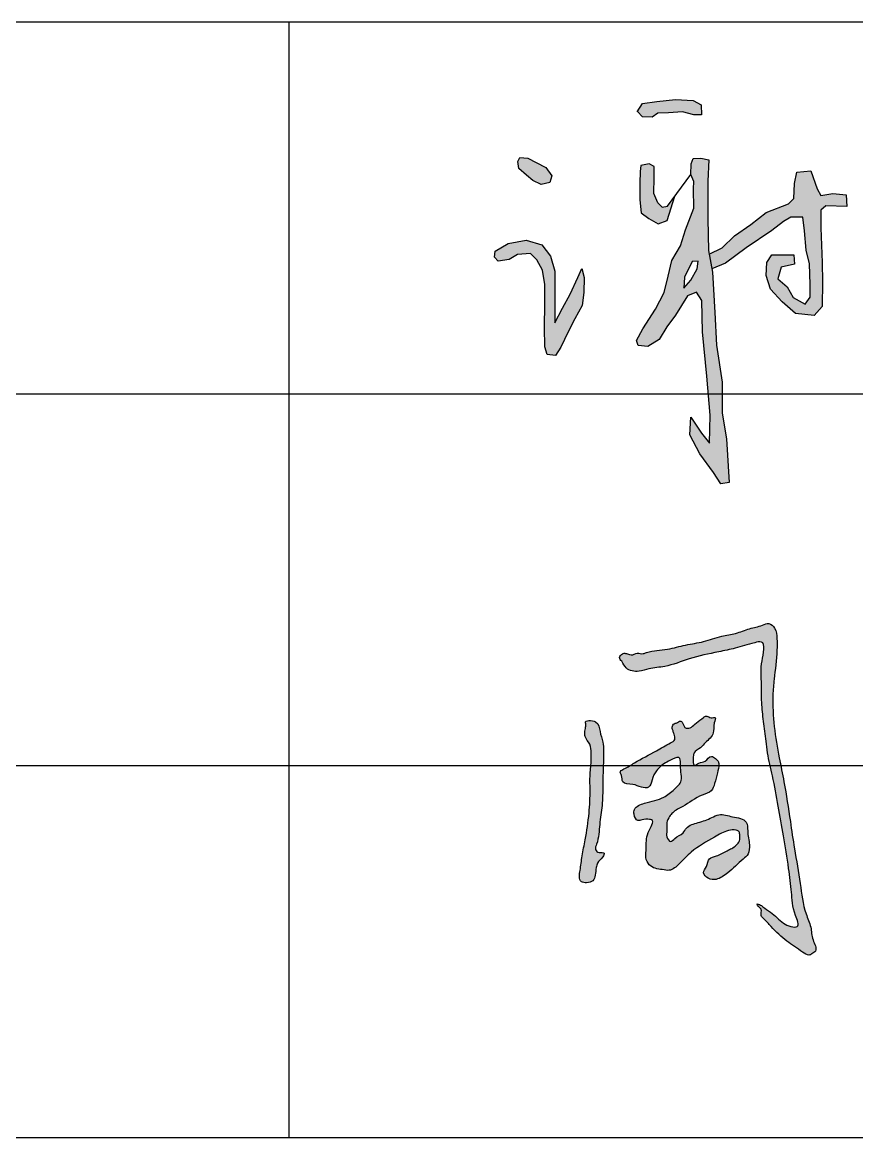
# Model space of a CAD drawing. Extents: x -2331248 to -1198620, y -977263 to -545844.
# Drawn here: x -1733635 to -1731952, y -674588 to -672338 of the extents above; entities that cross this region are included whole.
import ezdxf

# ---------------------------------------------------------------- set-up
doc = ezdxf.new("R2010")
doc.units = 0
doc.header["$LTSCALE"] = 1000
doc.header["$MEASUREMENT"] = 0
doc.layers.get('0').update_dxf_attribs({"linetype": 'CONTINUOUS'})
doc.layers.add('t图框', color=222, linetype='CONTINUOUS')

# ---------------------------------------------------------------- blocks, each defined once
blk = doc.blocks.new('ASDDA')
h = blk.add_hatch(color=256)
h.dxf.hatch_style = 1
h.paths.add_polyline_path([(-284980.7, 3063873.9), (-284962.1, 3063869), (-284949.6, 3063869), (-284950.2, 3063885.4), (-284963.1, 3063892.1), (-284991.6, 3063894.1), (-285022.1, 3063890.9), (-285044.9, 3063887.3), (-285053.2, 3063874.6), (-285045.3, 3063865.8), (-285029.5, 3063865.2), (-285020.2, 3063871.9), (-285003.2, 3063872.6)])
h = blk.add_hatch(color=256)
h.dxf.hatch_style = 1
h.paths.add_polyline_path([(-285216.4, 3063792.2), (-285229.8, 3063799.2), (-285242.7, 3063800.5), (-285246.1, 3063793.9), (-285244.8, 3063782.3), (-285232.4, 3063772), (-285222, 3063763.3), (-285208.3, 3063756.8), (-285194.6, 3063759.9), (-285191.3, 3063770.9), (-285201.2, 3063784.4)])
h = blk.add_hatch(color=256)
h.dxf.hatch_style = 1
h.paths.add_polyline_path([(-284939.5, 3063701.4), (-284939.5, 3063762.2), (-284937.9, 3063796.4), (-284951.1, 3063799), (-284963.4, 3063798.5), (-284966.6, 3063790.1), (-284967.1, 3063772.8), (-284962.3, 3063761.5), (-284963, 3063749.8), (-284962.3, 3063718.7), (-284975.5, 3063683.4), (-284983.8, 3063657.8), (-284997.6, 3063634.3), (-285003.8, 3063608.7), (-285010.1, 3063582.5), (-285023.9, 3063555.5), (-285044.7, 3063523.7), (-285055, 3063505), (-285052.3, 3063496.7), (-285036.3, 3063495.3), (-285018.4, 3063506.4), (-285005.9, 3063527.2), (-284992, 3063546.1), (-284972.7, 3063577.2), (-284958.1, 3063582.7), (-284949.1, 3063569.6), (-284948.4, 3063519.1), (-284941.5, 3063447.2), (-284936, 3063384.3), (-284936.7, 3063339.4), (-284949.8, 3063355.3), (-284967.1, 3063381.5), (-284968.5, 3063352.5), (-284952.6, 3063322.1), (-284930.4, 3063291.7), (-284918.7, 3063273.7), (-284905.5, 3063275.8), (-284909.7, 3063346.3), (-284916.6, 3063387.8), (-284916.6, 3063437.5), (-284925.7, 3063497.4), (-284928.4, 3063550), (-284931.9, 3063615), (-284938.8, 3063650.2)])
h.paths.add_polyline_path([(-284967.2, 3063602.5), (-284978.2, 3063589.4), (-284977.5, 3063607.4), (-284965.1, 3063632.2), (-284955.4, 3063632.9), (-284956.8, 3063620.5)], flags=16)
h = blk.add_hatch(color=256)
h.dxf.hatch_style = 1
h.paths.add_polyline_path([(-285047.4, 3063711.1), (-285035, 3063702.1), (-285019.8, 3063693.1), (-285005.2, 3063698.6), (-284993, 3063737.7), (-285004.6, 3063721.9), (-285013.3, 3063720.1), (-285020.5, 3063727), (-285026.7, 3063742.2), (-285026.4, 3063768.2), (-285026.1, 3063785.9), (-285034.3, 3063789.9), (-285047.8, 3063787.6), (-285048.8, 3063777.5), (-285049.5, 3063758.8), (-285049.5, 3063731.8)])
h = blk.add_hatch(color=256)
h.dxf.hatch_style = 1
h.paths.add_polyline_path([(-284801.1, 3063733.9), (-284809.4, 3063725.6), (-284845.4, 3063711.8), (-284870.3, 3063692.4), (-284896.6, 3063673.7), (-284916.6, 3063654.4), (-284937.6, 3063644.3), (-284933, 3063620.8), (-284911.1, 3063629.5), (-284877.9, 3063654.4), (-284836.4, 3063682.7), (-284817.7, 3063697.2), (-284805.9, 3063704.2), (-284786.6, 3063704.2), (-284783.8, 3063682), (-284781, 3063650.9), (-284775.5, 3063628.8), (-284774.8, 3063595.6), (-284774.8, 3063574.9), (-284782.4, 3063563.8), (-284801.8, 3063574.2), (-284811.5, 3063591.5), (-284826.7, 3063604.6), (-284821.2, 3063623.3), (-284799.7, 3063628.1), (-284801.1, 3063643.3), (-284836.4, 3063643.3), (-284844.7, 3063630.9), (-284845.4, 3063610.1), (-284838.5, 3063588), (-284819.8, 3063567.3), (-284798.3, 3063548.6), (-284767.9, 3063545.1), (-284755.4, 3063559.6), (-284754.7, 3063599.8), (-284755.4, 3063630.9), (-284757.5, 3063686.9), (-284757.5, 3063715.2), (-284749.2, 3063722.1), (-284715.3, 3063721.4), (-284716.7, 3063740.1), (-284738.1, 3063742.2), (-284757.5, 3063738.7), (-284763, 3063749.8), (-284773.4, 3063778.8), (-284796.3, 3063776.7), (-284799.7, 3063758.1)])
h = blk.add_hatch(color=256)
h.dxf.hatch_style = 1
h.paths.add_polyline_path([(-285154.1, 3063540), (-285142.3, 3063561.3), (-285139.7, 3063582.6), (-285139.3, 3063606.5), (-285142.8, 3063621.3), (-285149.3, 3063606.5), (-285161.5, 3063580), (-285174.1, 3063556.9), (-285186.3, 3063533.4), (-285186.7, 3063557.4), (-285186.3, 3063587.8), (-285186.7, 3063617), (-285193.7, 3063640.9), (-285207.2, 3063659.6), (-285232.9, 3063667), (-285261.6, 3063661.3), (-285282.9, 3063649.2), (-285283.8, 3063639.6), (-285277.7, 3063633.1), (-285260.3, 3063635.7), (-285246.8, 3063643.5), (-285225.5, 3063645.2), (-285215.5, 3063635.2), (-285206.3, 3063618.3), (-285202.4, 3063595.6), (-285202.4, 3063564.3), (-285203.3, 3063526), (-285202.8, 3063494.7), (-285198.9, 3063482.5), (-285185.4, 3063480.8), (-285176.7, 3063494.3), (-285165, 3063519.1)])
h = blk.add_hatch(color=256)
edge = h.paths.add_edge_path()
edge.add_spline(control_points=[(-285056, 3062999.6), (-285058.9, 3062997.9), (-285065.1, 3062997), (-285071.6, 3063000.5), (-285078.4, 3063000.1), (-285084.2, 3062993.3), (-285076.6, 3062985.7), (-285071.7, 3062972.6), (-285051.5, 3062969.1), (-285032.1, 3062976.9), (-285003.7, 3062977.9), (-284967.8, 3062993.7), (-284929.5, 3063001), (-284893.1, 3063008.4), (-284872.8, 3063015.6), (-284844.1, 3063021.6), (-284855.2, 3062983), (-284852.6, 3062955.6), (-284853.6, 3062921.7), (-284849.7, 3062889.9), (-284845.6, 3062856.5), (-284841.7, 3062827), (-284832.7, 3062792.5), (-284826.5, 3062753.9), (-284817.3, 3062704), (-284809.9, 3062658.4), (-284803.8, 3062613.5), (-284803.5, 3062587.2), (-284789.5, 3062557.1), (-284807.6, 3062558.8), (-284821.9, 3062566.3), (-284834.3, 3062580.9), (-284849.1, 3062589.4), (-284854.6, 3062594.4), (-284862.6, 3062597), (-284856.4, 3062590), (-284853, 3062586.9), (-284853.5, 3062581.9), (-284854.4, 3062576.5), (-284846.4, 3062569.4), (-284834.4, 3062555), (-284813.3, 3062535.1), (-284793, 3062522.7), (-284778.4, 3062511.5), (-284771.1, 3062515.3), (-284761.7, 3062521.6), (-284772.6, 3062539), (-284772, 3062558.9), (-284786.1, 3062587.9), (-284790, 3062631.2), (-284799.7, 3062680.7), (-284807.4, 3062735.6), (-284814.9, 3062784.5), (-284828.8, 3062851.7), (-284837.2, 3062907.4), (-284832.4, 3062965.5), (-284827.8, 3062995.7), (-284827.9, 3063023.4), (-284829, 3063039.6), (-284840.6, 3063050.8), (-284855.1, 3063043.2), (-284873.1, 3063040.7), (-284894.3, 3063031.2), (-284919.9, 3063028.2), (-284945.9, 3063018), (-284975.8, 3063014.4), (-285005.8, 3063005.2), (-285030.2, 3063005.1), (-285046.5, 3062998.1), (-285053.1, 3063001.3), (-285056, 3062999.6)], knot_values=[0, 0, 0, 0, 24.400507, 40.810225, 52.935699, 72.715543, 89.468384, 121.579132, 173.960678, 213.756813, 277.234267, 378.354593, 498.629947, 565.370489, 645.581017, 672.234356, 747.024575, 827.84028, 911.040075, 986.141069, 1065.101657, 1157.86909, 1204.953744, 1326.746192, 1445.851468, 1576.295818, 1671.287545, 1764.679901, 1808.918391, 1834.255731, 1867.203817, 1934.084598, 1970.465719, 1987.058196, 1996.547135, 2013.135009, 2024.637107, 2033.836302, 2047.635191, 2062.365355, 2106.317927, 2190.976576, 2266.942134, 2294.74763, 2307.140278, 2325.110214, 2369.765826, 2421.192273, 2477.200744, 2598.985219, 2738.879967, 2848.164969, 3006.587847, 3102.660856, 3353.053338, 3415.318569, 3530.883349, 3576.879616, 3619.287385, 3648.752326, 3674.991956, 3727.471396, 3785.690517, 3842.110426, 3916.398311, 3989.066444, 4062.206279, 4146.20092, 4165.178643, 4189.816034, 4189.816034, 4189.816034, 4189.816034], degree=3, periodic=0)
h = blk.add_hatch(color=256)
edge = h.paths.add_edge_path()
edge.add_spline(control_points=[(-284992.5, 3062887.2), (-284994.5, 3062886.7), (-284998.5, 3062882.5), (-284996, 3062875.5), (-284993.6, 3062869), (-284991.2, 3062860.2), (-285005.7, 3062852.4), (-285025.7, 3062840.6), (-285053.4, 3062827.2), (-285069.9, 3062815.5), (-285082.8, 3062810.3), (-285077.6, 3062801.9), (-285079.1, 3062788.9), (-285059.9, 3062790), (-285048.8, 3062783.9), (-285032.9, 3062781.5), (-285029.7, 3062797.8), (-285022.9, 3062812.7), (-285007.8, 3062824.1), (-284996.2, 3062829.7), (-284984.2, 3062833.9), (-284983.4, 3062819.8), (-284983.7, 3062809.1), (-284980, 3062792.5), (-284994.8, 3062779.7), (-285013.1, 3062764.2), (-285036.3, 3062760.6), (-285058.7, 3062752.4), (-285059.2, 3062739.2), (-285054.6, 3062728.3), (-285043.7, 3062732.5), (-285036.9, 3062732.5), (-285024, 3062730.6), (-285041.2, 3062706.8), (-285037.7, 3062689.4), (-285041.2, 3062671), (-285035.5, 3062658.3), (-285024.5, 3062652.4), (-285013.4, 3062651.4), (-284998.9, 3062647.9), (-284983.3, 3062662.6), (-284963.3, 3062684.3), (-284934.5, 3062700.2), (-284910.7, 3062714.1), (-284896.2, 3062716.4), (-284888.3, 3062712.5), (-284888.2, 3062705.2), (-284887.6, 3062697.4), (-284895.4, 3062687.5), (-284909.6, 3062681.6), (-284922.6, 3062672.9), (-284939.7, 3062670.4), (-284940, 3062656.2), (-284949.6, 3062645.9), (-284939, 3062635.1), (-284923.1, 3062634.1), (-284903.7, 3062648.2), (-284888.6, 3062663.2), (-284872.7, 3062676.4), (-284871.9, 3062694.2), (-284876.2, 3062709.9), (-284874.8, 3062728), (-284887.7, 3062734.6), (-284902.7, 3062736.1), (-284918.9, 3062742.6), (-284936.7, 3062733), (-284953.7, 3062726.8), (-284973.1, 3062722.5), (-284980, 3062707.2), (-284991.3, 3062704.9), (-285000, 3062692.9), (-285007.4, 3062704.5), (-285004.9, 3062714.6), (-285007.3, 3062726.4), (-285002.1, 3062736.2), (-284994.3, 3062746.2), (-284974.2, 3062754.9), (-284956.3, 3062770), (-284933.2, 3062775.9), (-284927.9, 3062791.9), (-284924.7, 3062806), (-284921.3, 3062818), (-284922.7, 3062826.9), (-284927.6, 3062830.6), (-284935.7, 3062837), (-284942.9, 3062824), (-284953.1, 3062824.7), (-284964.1, 3062815.3), (-284963.2, 3062831.3), (-284962.5, 3062842.1), (-284950.7, 3062846.5), (-284944.3, 3062856.4), (-284935.7, 3062862.5), (-284928.6, 3062873.7), (-284931.6, 3062883.5), (-284925.2, 3062899), (-284935.4, 3062894.5), (-284941.7, 3062901.4), (-284951, 3062892.4), (-284959.8, 3062887.5), (-284966.9, 3062879.1), (-284978.9, 3062878.8), (-284978.6, 3062888.6), (-284985.7, 3062891.9), (-284988.4, 3062887.7), (-284991.2, 3062887.6), (-284992.5, 3062887.2)], knot_values=[0, 0, 0, 0, 15.381281, 34.601306, 49.056012, 69.509284, 90.747257, 154.671928, 253.863003, 302.606998, 319.204321, 336.01544, 361.075681, 401.987796, 437.684508, 466.245202, 497.859961, 538.591435, 591.686335, 626.355752, 642.901003, 666.984645, 700.987817, 734.99099, 778.513927, 830.998283, 910.992194, 957.403477, 976.478514, 1005.153243, 1021.698353, 1051.649972, 1058.584511, 1110.337332, 1173.383491, 1210.102691, 1241.71745, 1268.536443, 1297.609735, 1324.945815, 1372.087675, 1438.427544, 1548.557854, 1608.776258, 1640.086461, 1652.91437, 1666.774293, 1688.561413, 1710.054769, 1752.791606, 1799.622377, 1828.91541, 1862.484454, 1889.257636, 1917.283067, 1948.828345, 2001.790592, 2083.64897, 2111.543559, 2147.294918, 2203.428908, 2237.837645, 2265.370283, 2297.380529, 2352.389501, 2381.682534, 2439.777844, 2490.876293, 2514.263882, 2553.484396, 2573.879443, 2598.083169, 2621.186866, 2653.803854, 2680.576972, 2699.898304, 2746.309536, 2835.869556, 2875.398345, 2907.013104, 2950.525516, 2984.934253, 2997.464469, 3012.845863, 3029.884188, 3061.97376, 3087.776586, 3106.020734, 3140.429542, 3155.624351, 3188.538001, 3216.432627, 3242.407236, 3266.185254, 3306.185449, 3328.099555, 3343.121547, 3362.06281, 3383.988765, 3419.884906, 3442.18502, 3462.926455, 3487.131561, 3498.442322, 3507.84442, 3517.854397, 3517.854397, 3517.854397, 3517.854397], degree=3, periodic=0)
h = blk.add_hatch(color=256)
edge = h.paths.add_edge_path()
edge.add_spline(control_points=[(-285109.2, 3062778.7), (-285109.2, 3062781.2), (-285109.1, 3062798.2), (-285108.3, 3062823.9), (-285107, 3062854), (-285114.6, 3062873.1), (-285114.6, 3062892.1), (-285138.1, 3062893), (-285136.9, 3062887.8), (-285136.4, 3062885.6), (-285136.9, 3062880.3), (-285138.3, 3062873.2), (-285137.8, 3062863), (-285128.4, 3062854.1), (-285128, 3062839.3), (-285127.7, 3062822.3), (-285130.3, 3062802.8), (-285129.7, 3062787.1), (-285129.7, 3062779.2), (-285129.7, 3062778.7)], knot_values=[1078.098029, 1078.098029, 1078.098029, 1078.098029, 1096.677624, 1202.71761, 1269.366092, 1312.878599, 1354.838489, 1394.489506, 1394.489506, 1394.489506, 1410.797951, 1432.712057, 1447.723272, 1483.635018, 1519.386377, 1552.003268, 1609.228562, 1663.590177, 1667.187979, 1667.187979, 1667.187979, 1667.187979], degree=3, periodic=0)
edge.add_line((-285129.7, 3062778.7), (-285109.2, 3062778.7))
edge = h.paths.add_edge_path()
edge.add_spline(control_points=[(-285129.7, 3062778.7), (-285129.7, 3062766.6), (-285131, 3062740), (-285135.9, 3062704.7), (-285142.8, 3062674.3), (-285144.7, 3062654.1), (-285147.8, 3062640.6), (-285144.8, 3062630.1), (-285134.4, 3062629.5), (-285124.2, 3062631.6), (-285120.7, 3062643.2), (-285120.3, 3062652.6), (-285117.5, 3062663.9), (-285110.5, 3062668.2), (-285104.6, 3062679.8), (-285115.5, 3062677.2), (-285122.7, 3062683.5), (-285115.2, 3062700.3), (-285115.2, 3062723.4), (-285109.7, 3062752.4), (-285109.3, 3062770.7), (-285109.2, 3062778.7)], knot_values=[272.698473, 272.698473, 272.698473, 272.698473, 361.605382, 468.660941, 533.698061, 591.358082, 615.971503, 637.929714, 658.733678, 684.536473, 708.273951, 738.449905, 756.936019, 788.78877, 804.697322, 823.930808, 843.25473, 864.044678, 943.813663, 1019.164672, 1078.098029, 1078.098029, 1078.098029, 1078.098029], degree=3, periodic=0)
edge.add_line((-285109.2, 3062778.7), (-285129.7, 3062778.7))
for p, q in [((-285044.9, 3063887.3, 24.8), (-285022.1, 3063890.9, 24.8)), ((-285022.1, 3063890.9, 24.8), (-284991.6, 3063894.1, 24.8)), ((-284991.6, 3063894.1, 24.8), (-284963.1, 3063892.1, 24.8)), ((-284963.1, 3063892.1, 24.8), (-284950.2, 3063885.4, 24.8)), ((-285053.6, 3063873.9, 24.8), (-285044.9, 3063887.3, 24.8)), ((-285045.3, 3063865.8, 24.8), (-285053.2, 3063874.6, 24.8)), ((-285020.2, 3063871.9, 24.8), (-285029.5, 3063865.2, 24.8)), ((-285003.2, 3063872.6, 24.8), (-285020.2, 3063871.9, 24.8)), ((-284980.7, 3063873.9, 24.8), (-285003.2, 3063872.6, 24.8)), ((-284962.1, 3063869, 24.8), (-284980.7, 3063873.9, 24.8)), ((-284950.2, 3063885.4, 24.8), (-284949.6, 3063869, 24.8)), ((-285029.5, 3063865.2, 24.8), (-285045.3, 3063865.8, 24.8)), ((-284949.6, 3063869, 24.8), (-284962.1, 3063869, 24.8)), ((-285246.1, 3063793.9, 24.8), (-285242.7, 3063800.5, 24.8)), ((-285242.7, 3063800.5, 24.8), (-285229.8, 3063799.2, 24.8)), ((-285229.8, 3063799.2, 24.8), (-285216.4, 3063792.2, 24.8)), ((-284966.6, 3063790.1, 24.8), (-284963.4, 3063798.5, 24.8)), ((-284963.4, 3063798.5, 24.8), (-284951.1, 3063799, 24.8)), ((-284951.1, 3063799, 24.8), (-284937.9, 3063796.4, 24.8)), ((-285244.8, 3063782.3, 24.8), (-285246.1, 3063793.9, 24.8)), ((-285232.4, 3063772, 24.8), (-285244.8, 3063782.3, 24.8)), ((-285216.4, 3063792.2, 24.8), (-285201.2, 3063784.4, 24.8)), ((-285201.2, 3063784.4, 24.8), (-285191.3, 3063770.9, 24.8)), ((-285047.8, 3063787.6, 24.8), (-285048.8, 3063777.5, 24.8)), ((-285034.3, 3063789.9, 24.8), (-285047.8, 3063787.6, 24.8)), ((-285026.1, 3063785.9, 24.8), (-285034.3, 3063789.9, 24.8)), ((-285026.4, 3063768.2, 24.8), (-285026.1, 3063785.9, 24.8)), ((-284967.1, 3063772.8, 24.8), (-284966.6, 3063790.1, 24.8)), ((-284937.9, 3063796.4, 24.8), (-284939.5, 3063762.2, 24.8)), ((-285222, 3063763.3, 24.8), (-285232.4, 3063772, 24.8)), ((-285208.3, 3063756.8, 24.8), (-285222, 3063763.3, 24.8)), ((-285191.3, 3063770.9, 24.8), (-285194.6, 3063759.9, 24.8)), ((-285048.8, 3063777.5, 24.8), (-285049.5, 3063758.8, 24.8)), ((-285026.7, 3063742.2, 24.8), (-285026.4, 3063768.2, 24.8)), ((-285004.6, 3063721.9, 24.8), (-284967.1, 3063772.8, 24.8)), ((-284962.3, 3063761.5, 24.8), (-284967.1, 3063772.8, 24.8)), ((-284939.5, 3063762.2, 24.8), (-284939.5, 3063701.4, 24.8)), ((-284799.7, 3063758.1, 24.8), (-284796.3, 3063776.7, 24.8)), ((-284796.3, 3063776.7, 24.8), (-284773.4, 3063778.8, 24.8)), ((-284773.4, 3063778.8, 24.8), (-284763, 3063749.8, 24.8)), ((-285194.6, 3063759.9, 24.8), (-285208.3, 3063756.8, 24.8)), ((-285049.5, 3063758.8, 24.8), (-285049.5, 3063731.8, 24.8)), ((-284963, 3063749.8, 24.8), (-284962.3, 3063761.5, 24.8)), ((-284962.3, 3063718.7, 24.8), (-284963, 3063749.8, 24.8)), ((-284801.1, 3063733.9, 24.8), (-284799.7, 3063758.1, 24.8)), ((-284763, 3063749.8, 24.8), (-284757.5, 3063738.7, 24.8)), ((-285049.5, 3063731.8, 24.8), (-285047.4, 3063711.1, 24.8)), ((-285020.5, 3063727, 24.8), (-285026.7, 3063742.2, 24.8)), ((-285020.5, 3063727, 24.8), (-285013.3, 3063720.1, 24.8)), ((-285005.2, 3063698.6, 24.8), (-284993, 3063737.7, 24.8)), ((-284809.4, 3063725.6, 24.8), (-284801.1, 3063733.9, 24.8)), ((-284757.5, 3063738.7, 24.8), (-284738.1, 3063742.2, 24.8)), ((-284738.1, 3063742.2, 24.8), (-284716.7, 3063740.1, 24.8)), ((-284716.7, 3063740.1, 24.8), (-284715.3, 3063721.4, 24.8)), ((-285047.4, 3063711.1, 24.8), (-285035, 3063702.1, 24.8)), ((-285013.3, 3063720.1, 24.8), (-285004.6, 3063721.9, 24.8)), ((-284975.5, 3063683.4, 24.8), (-284962.3, 3063718.7, 24.8)), ((-284870.3, 3063692.4, 24.8), (-284845.4, 3063711.8, 24.8)), ((-284845.4, 3063711.8, 24.8), (-284809.4, 3063725.6, 24.8)), ((-284749.2, 3063722.1, 24.8), (-284757.5, 3063715.2, 24.8)), ((-284757.5, 3063715.2, 24.8), (-284757.5, 3063686.9, 24.8)), ((-284715.3, 3063721.4, 24.8), (-284749.2, 3063722.1, 24.8)), ((-285035, 3063702.1, 24.8), (-285019.8, 3063693.1, 24.8)), ((-285019.8, 3063693.1, 24.8), (-285005.2, 3063698.6, 24.8)), ((-284939.5, 3063701.4, 24.8), (-284938.8, 3063650.2, 24.8)), ((-284896.6, 3063673.7, 24.8), (-284870.3, 3063692.4, 24.8)), ((-284817.7, 3063697.2, 24.8), (-284836.4, 3063682.7, 24.8)), ((-284805.9, 3063704.2, 24.8), (-284817.7, 3063697.2, 24.8)), ((-284786.6, 3063704.2, 24.8), (-284805.9, 3063704.2, 24.8)), ((-284783.8, 3063682, 24.8), (-284786.6, 3063704.2, 24.8)), ((-284983.8, 3063657.8, 24.8), (-284975.5, 3063683.4, 24.8)), ((-284916.6, 3063654.4, 24.8), (-284896.6, 3063673.7, 24.8)), ((-284836.4, 3063682.7, 24.8), (-284877.9, 3063654.4, 24.8)), ((-284781, 3063650.9, 24.8), (-284783.8, 3063682, 24.8)), ((-284757.5, 3063686.9, 24.8), (-284755.4, 3063630.9, 24.8)), ((-285282.9, 3063649.2, 24.8), (-285261.6, 3063661.3, 24.8)), ((-285261.6, 3063661.3, 24.8), (-285232.9, 3063667, 24.8)), ((-285232.9, 3063667, 24.8), (-285207.2, 3063659.6, 24.8)), ((-285207.2, 3063659.6, 24.8), (-285193.7, 3063640.9, 24.8)), ((-284997.6, 3063634.3, 24.8), (-284983.8, 3063657.8, 24.8)), ((-284937.6, 3063644.3, 24.8), (-284916.6, 3063654.4, 24.8)), ((-284877.9, 3063654.4, 24.8), (-284911.1, 3063629.5, 24.8)), ((-285283.8, 3063639.6, 24.8), (-285282.9, 3063649.2, 24.8)), ((-285277.7, 3063633.1, 24.8), (-285283.8, 3063639.6, 24.8)), ((-285246.8, 3063643.5, 24.8), (-285260.3, 3063635.7, 24.8)), ((-285225.5, 3063645.2, 24.8), (-285246.8, 3063643.5, 24.8)), ((-285215.5, 3063635.2, 24.8), (-285225.5, 3063645.2, 24.8)), ((-285193.7, 3063640.9, 24.8), (-285186.7, 3063617, 24.8)), ((-284938.8, 3063650.2, 24.8), (-284931.9, 3063615, 24.8)), ((-284844.7, 3063630.9, 24.8), (-284836.4, 3063643.3, 24.8)), ((-284836.4, 3063643.3, 24.8), (-284801.1, 3063643.3, 24.8)), ((-284801.1, 3063643.3, 24.8), (-284799.7, 3063628.1, 24.8)), ((-284775.5, 3063628.8, 24.8), (-284781, 3063650.9, 24.8)), ((-285260.3, 3063635.7, 24.8), (-285277.7, 3063633.1, 24.8)), ((-285206.3, 3063618.3, 24.8), (-285215.5, 3063635.2, 24.8)), ((-285202.4, 3063595.6, 24.8), (-285206.3, 3063618.3, 24.8)), ((-285149.3, 3063606.5, 24.8), (-285142.8, 3063621.3, 24.8)), ((-285142.8, 3063621.3, 24.8), (-285139.3, 3063606.5, 24.8)), ((-285003.8, 3063608.7, 24.8), (-284997.6, 3063634.3, 24.8)), ((-284965.1, 3063632.2, 24.8), (-284977.5, 3063607.4, 24.8)), ((-284967.2, 3063602.5, 24.8), (-284956.8, 3063620.5, 24.8)), ((-284955.4, 3063632.9, 24.8), (-284965.1, 3063632.2, 24.8)), ((-284956.8, 3063620.5, 24.8), (-284955.4, 3063632.9, 24.8)), ((-284911.1, 3063629.5, 24.8), (-284933, 3063620.8, 24.8)), ((-284845.4, 3063610.1, 24.8), (-284844.7, 3063630.9, 24.8)), ((-284821.2, 3063623.3, 24.8), (-284826.7, 3063604.6, 24.8)), ((-284799.7, 3063628.1, 24.8), (-284821.2, 3063623.3, 24.8)), ((-284774.8, 3063595.6, 24.8), (-284775.5, 3063628.8, 24.8)), ((-284755.4, 3063630.9, 24.8), (-284754.7, 3063599.8, 24.8)), ((-285186.7, 3063617, 24.8), (-285186.3, 3063587.8, 24.8)), ((-285161.5, 3063580, 24.8), (-285149.3, 3063606.5, 24.8)), ((-285139.3, 3063606.5, 24.8), (-285139.7, 3063582.6, 24.8)), ((-285010.1, 3063582.5, 24.8), (-285003.8, 3063608.7, 24.8)), ((-284977.5, 3063607.4, 24.8), (-284978.2, 3063589.4, 24.8)), ((-284978.2, 3063589.4, 24.8), (-284967.2, 3063602.5, 24.8)), ((-284931.9, 3063615, 24.8), (-284928.4, 3063550, 24.8)), ((-284838.5, 3063588, 24.8), (-284845.4, 3063610.1, 24.8)), ((-284826.7, 3063604.6, 24.8), (-284811.5, 3063591.5, 24.8)), ((-285202.4, 3063564.3, 24.8), (-285202.4, 3063595.6, 24.8)), ((-285186.3, 3063587.8, 24.8), (-285186.7, 3063557.4, 24.8)), ((-285139.7, 3063582.6, 24.8), (-285142.3, 3063561.3, 24.8)), ((-285023.9, 3063555.5, 24.8), (-285010.1, 3063582.5, 24.8)), ((-284958.1, 3063582.7, 24.8), (-284972.7, 3063577.2, 24.8)), ((-284949.1, 3063569.6, 24.8), (-284958.1, 3063582.7, 24.8)), ((-284819.8, 3063567.3, 24.8), (-284838.5, 3063588, 24.8)), ((-284811.5, 3063591.5, 24.8), (-284801.8, 3063574.2, 24.8)), ((-284774.8, 3063574.9, 24.8), (-284774.8, 3063595.6, 24.8)), ((-284754.7, 3063599.8, 24.8), (-284755.4, 3063559.6, 24.8)), ((-285203.3, 3063526, 24.8), (-285202.4, 3063564.3, 24.8)), ((-285174.1, 3063556.9, 24.8), (-285161.5, 3063580, 24.8)), ((-284972.7, 3063577.2, 24.8), (-284992, 3063546.1, 24.8)), ((-284948.4, 3063519.1, 24.8), (-284949.1, 3063569.6, 24.8)), ((-284798.3, 3063548.6, 24.8), (-284819.8, 3063567.3, 24.8)), ((-284801.8, 3063574.2, 24.8), (-284782.4, 3063563.8, 24.8)), ((-284782.4, 3063563.8, 24.8), (-284774.8, 3063574.9, 24.8)), ((-285186.7, 3063557.4, 24.8), (-285186.3, 3063533.4, 24.8)), ((-285186.3, 3063533.4, 24.8), (-285174.1, 3063556.9, 24.8)), ((-285142.3, 3063561.3, 24.8), (-285154.1, 3063540, 24.8)), ((-285044.7, 3063523.7, 24.8), (-285023.9, 3063555.5, 24.8)), ((-284992, 3063546.1, 24.8), (-285005.9, 3063527.2, 24.8)), ((-284928.4, 3063550, 24.8), (-284925.7, 3063497.4, 24.8)), ((-284767.9, 3063545.1, 24.8), (-284798.3, 3063548.6, 24.8)), ((-284755.4, 3063559.6, 24.8), (-284767.9, 3063545.1, 24.8)), ((-285154.1, 3063540, 24.8), (-285165, 3063519.1, 24.8)), ((-285202.8, 3063494.7, 24.8), (-285203.3, 3063526, 24.8)), ((-285165, 3063519.1, 24.8), (-285176.7, 3063494.3, 24.8)), ((-285055, 3063505, 24.8), (-285044.7, 3063523.7, 24.8)), ((-285005.9, 3063527.2, 24.8), (-285018.4, 3063506.4, 24.8)), ((-284941.5, 3063447.2, 24.8), (-284948.4, 3063519.1, 24.8)), ((-285198.9, 3063482.5, 24.8), (-285202.8, 3063494.7, 24.8)), ((-285176.7, 3063494.3, 24.8), (-285185.4, 3063480.8, 24.8)), ((-285052.3, 3063496.7, 24.8), (-285055, 3063505, 24.8)), ((-285036.3, 3063495.3, 24.8), (-285052.3, 3063496.7, 24.8)), ((-285018.4, 3063506.4, 24.8), (-285036.3, 3063495.3, 24.8)), ((-284925.7, 3063497.4, 24.8), (-284916.6, 3063437.5, 24.8)), ((-285185.4, 3063480.8, 24.8), (-285198.9, 3063482.5, 24.8)), ((-284936, 3063384.3, 24.8), (-284941.5, 3063447.2, 24.8)), ((-284916.6, 3063437.5, 24.8), (-284916.6, 3063387.8, 24.8)), ((-284936.7, 3063339.4, 24.8), (-284936, 3063384.3, 24.8)), ((-284916.6, 3063387.8, 24.8), (-284909.7, 3063346.3, 24.8)), ((-284968.5, 3063352.5, 24.8), (-284967.1, 3063381.5, 24.8)), ((-284967.1, 3063381.5, 24.8), (-284949.8, 3063355.3, 24.8)), ((-284952.6, 3063322.1, 24.8), (-284968.5, 3063352.5, 24.8)), ((-284949.8, 3063355.3, 24.8), (-284936.7, 3063339.4, 24.8)), ((-284909.7, 3063346.3, 24.8), (-284905.5, 3063275.8, 24.8)), ((-284930.4, 3063291.7, 24.8), (-284952.6, 3063322.1, 24.8)), ((-284918.7, 3063273.7, 24.8), (-284930.4, 3063291.7, 24.8)), ((-284905.5, 3063275.8, 24.8), (-284918.7, 3063273.7, 24.8))]:
    blk.add_line(p, q)
for points, knots in [([(-285056, 3062999.6, 31), (-285058.9, 3062997.9, 31), (-285065.1, 3062997, 31), (-285071.6, 3063000.5, 31), (-285078.4, 3063000.1, 31), (-285084.2, 3062993.3, 31), (-285076.6, 3062985.7, 31), (-285071.7, 3062972.6, 31), (-285051.5, 3062969.1, 31), (-285032.1, 3062976.9, 31), (-285003.7, 3062977.9, 31), (-284967.8, 3062993.7, 31), (-284929.5, 3063001, 31), (-284893.1, 3063008.4, 31), (-284872.8, 3063015.6, 31), (-284844.1, 3063021.6, 31), (-284855.2, 3062983, 31), (-284852.6, 3062955.6, 31), (-284853.6, 3062921.7, 31), (-284849.7, 3062889.9, 31), (-284845.6, 3062856.5, 31), (-284841.7, 3062827, 31), (-284832.7, 3062792.5, 31), (-284826.5, 3062753.9, 31), (-284817.3, 3062704, 31), (-284809.9, 3062658.4, 31), (-284803.8, 3062613.5, 31), (-284803.5, 3062587.2, 31), (-284789.5, 3062557.1, 31), (-284807.6, 3062558.8, 31), (-284821.9, 3062566.3, 31), (-284834.3, 3062580.9, 31), (-284849.1, 3062589.4, 31), (-284854.6, 3062594.4, 31), (-284862.6, 3062597, 31), (-284856.4, 3062590, 31), (-284853, 3062586.9, 31), (-284853.5, 3062581.9, 31), (-284854.4, 3062576.5, 31), (-284846.4, 3062569.4, 31), (-284834.4, 3062555, 31), (-284813.3, 3062535.1, 31), (-284793, 3062522.7, 31), (-284778.4, 3062511.5, 31), (-284771.1, 3062515.3, 31), (-284761.7, 3062521.6, 31), (-284772.6, 3062539, 31), (-284772, 3062558.9, 31), (-284786.1, 3062587.9, 31), (-284790, 3062631.2, 31), (-284799.7, 3062680.7, 31), (-284807.4, 3062735.6, 31), (-284814.9, 3062784.5, 31), (-284828.8, 3062851.7, 31), (-284837.2, 3062907.4, 31), (-284832.4, 3062965.5, 31), (-284827.8, 3062995.7, 31), (-284827.9, 3063023.4, 31), (-284829, 3063039.6, 31), (-284840.6, 3063050.8, 31), (-284855.1, 3063043.2, 31), (-284873.1, 3063040.7, 31), (-284894.3, 3063031.2, 31), (-284919.9, 3063028.2, 31), (-284945.9, 3063018, 31), (-284975.8, 3063014.4, 31), (-285005.8, 3063005.2, 31), (-285030.2, 3063005.1, 31), (-285046.5, 3062998.1, 31), (-285053.1, 3063001.3, 31), (-285056, 3062999.6, 31)], [0, 0, 0, 0, 24.400507, 40.810225, 52.935699, 72.715543, 89.468384, 121.579132, 173.960678, 213.756813, 277.234267, 378.354593, 498.629947, 565.370489, 645.581017, 672.234356, 747.024575, 827.84028, 911.040075, 986.141069, 1065.101657, 1157.86909, 1204.953744, 1326.746192, 1445.851468, 1576.295818, 1671.287545, 1764.679901, 1808.918391, 1834.255731, 1867.203817, 1934.084598, 1970.465719, 1987.058196, 1996.547135, 2013.135009, 2024.637107, 2033.836302, 2047.635191, 2062.365355, 2106.317927, 2190.976576, 2266.942134, 2294.74763, 2307.140278, 2325.110214, 2369.765826, 2421.192273, 2477.200744, 2598.985219, 2738.879967, 2848.164969, 3006.587847, 3102.660856, 3353.053338, 3415.318569, 3530.883349, 3576.879616, 3619.287385, 3648.752326, 3674.991956, 3727.471396, 3785.690517, 3842.110426, 3916.398311, 3989.066444, 4062.206279, 4146.20092, 4165.178643, 4189.816034, 4189.816034, 4189.816034, 4189.816034]), ([(-284992.5, 3062887.2, 31), (-284994.5, 3062886.7, 31), (-284998.5, 3062882.5, 31), (-284996, 3062875.5, 31), (-284993.6, 3062869, 31), (-284991.2, 3062860.2, 31), (-285005.7, 3062852.4, 31), (-285025.7, 3062840.6, 31), (-285053.4, 3062827.2, 31), (-285069.9, 3062815.5, 31), (-285082.8, 3062810.3, 31), (-285077.6, 3062801.9, 31), (-285079.1, 3062788.9, 31), (-285059.9, 3062790, 31), (-285048.8, 3062783.9, 31), (-285032.9, 3062781.5, 31), (-285029.7, 3062797.8, 31), (-285022.9, 3062812.7, 31), (-285007.8, 3062824.1, 31), (-284996.2, 3062829.7, 31), (-284984.2, 3062833.9, 31), (-284983.4, 3062819.8, 31), (-284983.7, 3062809.1, 31), (-284980, 3062792.5, 31), (-284994.8, 3062779.7, 31), (-285013.1, 3062764.2, 31), (-285036.3, 3062760.6, 31), (-285058.7, 3062752.4, 31), (-285059.2, 3062739.2, 31), (-285054.6, 3062728.3, 31), (-285043.7, 3062732.5, 31), (-285036.9, 3062732.5, 31), (-285024, 3062730.6, 31), (-285041.2, 3062706.8, 31), (-285037.7, 3062689.4, 31), (-285041.2, 3062671, 31), (-285035.5, 3062658.3, 31), (-285024.5, 3062652.4, 31), (-285013.4, 3062651.4, 31), (-284998.9, 3062647.9, 31), (-284983.3, 3062662.6, 31), (-284963.3, 3062684.3, 31), (-284934.5, 3062700.2, 31), (-284910.7, 3062714.1, 31), (-284896.2, 3062716.4, 31), (-284888.3, 3062712.5, 31), (-284888.2, 3062705.2, 31), (-284887.6, 3062697.4, 31), (-284895.4, 3062687.5, 31), (-284909.6, 3062681.6, 31), (-284922.6, 3062672.9, 31), (-284939.7, 3062670.4, 31), (-284940, 3062656.2, 31), (-284949.6, 3062645.9, 31), (-284939, 3062635.1, 31), (-284923.1, 3062634.1, 31), (-284903.7, 3062648.2, 31), (-284888.6, 3062663.2, 31), (-284872.7, 3062676.4, 31), (-284871.9, 3062694.2, 31), (-284876.2, 3062709.9, 31), (-284874.8, 3062728, 31), (-284887.7, 3062734.6, 31), (-284902.7, 3062736.1, 31), (-284918.9, 3062742.6, 31), (-284936.7, 3062733, 31), (-284953.7, 3062726.8, 31), (-284973.1, 3062722.5, 31), (-284980, 3062707.2, 31), (-284991.3, 3062704.9, 31), (-285000, 3062692.9, 31), (-285007.4, 3062704.5, 31), (-285004.9, 3062714.6, 31), (-285007.3, 3062726.4, 31), (-285002.1, 3062736.2, 31), (-284994.3, 3062746.2, 31), (-284974.2, 3062754.9, 31), (-284956.3, 3062770, 31), (-284933.2, 3062775.9, 31), (-284927.9, 3062791.9, 31), (-284924.7, 3062806, 31), (-284921.3, 3062818, 31), (-284922.7, 3062826.9, 31), (-284927.6, 3062830.6, 31), (-284935.7, 3062837, 31), (-284942.9, 3062824, 31), (-284953.1, 3062824.7, 31), (-284964.1, 3062815.3, 31), (-284963.2, 3062831.3, 31), (-284962.5, 3062842.1, 31), (-284950.7, 3062846.5, 31), (-284944.3, 3062856.4, 31), (-284935.7, 3062862.5, 31), (-284928.6, 3062873.7, 31), (-284931.6, 3062883.5, 31), (-284925.2, 3062899, 31), (-284935.4, 3062894.5, 31), (-284941.7, 3062901.4, 31), (-284951, 3062892.4, 31), (-284959.8, 3062887.5, 31), (-284966.9, 3062879.1, 31), (-284978.9, 3062878.8, 31), (-284978.6, 3062888.6, 31), (-284985.7, 3062891.9, 31), (-284988.4, 3062887.7, 31), (-284991.2, 3062887.6, 31), (-284992.5, 3062887.2, 31)], [0, 0, 0, 0, 15.381281, 34.601306, 49.056012, 69.509284, 90.747257, 154.671928, 253.863003, 302.606998, 319.204321, 336.01544, 361.075681, 401.987796, 437.684508, 466.245202, 497.859961, 538.591435, 591.686335, 626.355752, 642.901003, 666.984645, 700.987817, 734.99099, 778.513927, 830.998283, 910.992194, 957.403477, 976.478514, 1005.153243, 1021.698353, 1051.649972, 1058.584511, 1110.337332, 1173.383491, 1210.102691, 1241.71745, 1268.536443, 1297.609735, 1324.945815, 1372.087675, 1438.427544, 1548.557854, 1608.776258, 1640.086461, 1652.91437, 1666.774293, 1688.561413, 1710.054769, 1752.791606, 1799.622377, 1828.91541, 1862.484454, 1889.257636, 1917.283067, 1948.828345, 2001.790592, 2083.64897, 2111.543559, 2147.294918, 2203.428908, 2237.837645, 2265.370283, 2297.380529, 2352.389501, 2381.682534, 2439.777844, 2490.876293, 2514.263882, 2553.484396, 2573.879443, 2598.083169, 2621.186866, 2653.803854, 2680.576972, 2699.898304, 2746.309536, 2835.869556, 2875.398345, 2907.013104, 2950.525516, 2984.934253, 2997.464469, 3012.845863, 3029.884188, 3061.97376, 3087.776586, 3106.020734, 3140.429542, 3155.624351, 3188.538001, 3216.432627, 3242.407236, 3266.185254, 3306.185449, 3328.099555, 3343.121547, 3362.06281, 3383.988765, 3419.884906, 3442.18502, 3462.926455, 3487.131561, 3498.442322, 3507.84442, 3517.854397, 3517.854397, 3517.854397, 3517.854397]), ([(-285136.9, 3062887.8, 31), (-285136.4, 3062885.6, 31), (-285136.9, 3062880.3, 31), (-285138.3, 3062873.2, 31), (-285137.8, 3062863, 31), (-285128.4, 3062854.1, 31), (-285128, 3062839.3, 31), (-285127.7, 3062822.3, 31), (-285130.3, 3062802.8, 31), (-285129.2, 3062775, 31), (-285130.9, 3062740.5, 31), (-285135.9, 3062704.7, 31), (-285142.8, 3062674.3, 31), (-285144.7, 3062654.1, 31), (-285147.8, 3062640.6, 31), (-285144.8, 3062630.1, 31), (-285134.4, 3062629.5, 31), (-285124.2, 3062631.6, 31), (-285120.7, 3062643.2, 31), (-285120.3, 3062652.6, 31), (-285117.5, 3062663.9, 31), (-285110.5, 3062668.2, 31), (-285104.6, 3062679.8, 31), (-285115.5, 3062677.2, 31), (-285122.7, 3062683.5, 31), (-285115.2, 3062700.3, 31), (-285115.2, 3062723.4, 31), (-285109.3, 3062754.9, 31), (-285109.3, 3062790.2, 31), (-285108.3, 3062823.9, 31), (-285107, 3062854, 31), (-285114.6, 3062873.1, 31), (-285114.6, 3062892.1, 31), (-285138.1, 3062893, 31), (-285136.9, 3062887.8, 31)], [0, 0, 0, 0, 16.308445, 38.222551, 53.233766, 89.145512, 124.896871, 157.513762, 214.739056, 269.100672, 361.605382, 468.660941, 533.698061, 591.358082, 615.971503, 637.929714, 658.733678, 684.536473, 708.273951, 738.449905, 756.936019, 788.78877, 804.697322, 823.930808, 843.25473, 864.044678, 943.813663, 1019.164672, 1096.677624, 1202.71761, 1269.366092, 1312.878599, 1354.838489, 1394.489506, 1394.489506, 1394.489506, 1394.489506])]:
    blk.add_open_spline(points, degree=3, knots=knots)
at = {"layer": 't图框'}
for p, q in [((-273365.6, 3064018.5), (-295865.6, 3064018.5)), ((-285615.6, 3064018.5), (-285615.6, 3062218.5)), ((-285615.6, 3064018.5), (-285615.6, 3062218.5)), ((-283365.6, 3063418.5), (-295865.6, 3063418.5)), ((-283365.6, 3062818.5), (-295865.6, 3062818.5)), ((-283365.6, 3062218.5), (-295865.6, 3062218.5))]:
    blk.add_line(p, q, dxfattribs=at)

msp = doc.modelspace()

# ---------------------------------------------------------------- block references
at = {"lineweight": -3, "xscale": 1.250016957928892, "yscale": 1.250016958278138, "zscale": 1.250016957604765}
msp.add_blockref('ASDDA', (-1376072.9, -4502413.1), dxfattribs=at)

doc.saveas('drawing.dxf')
